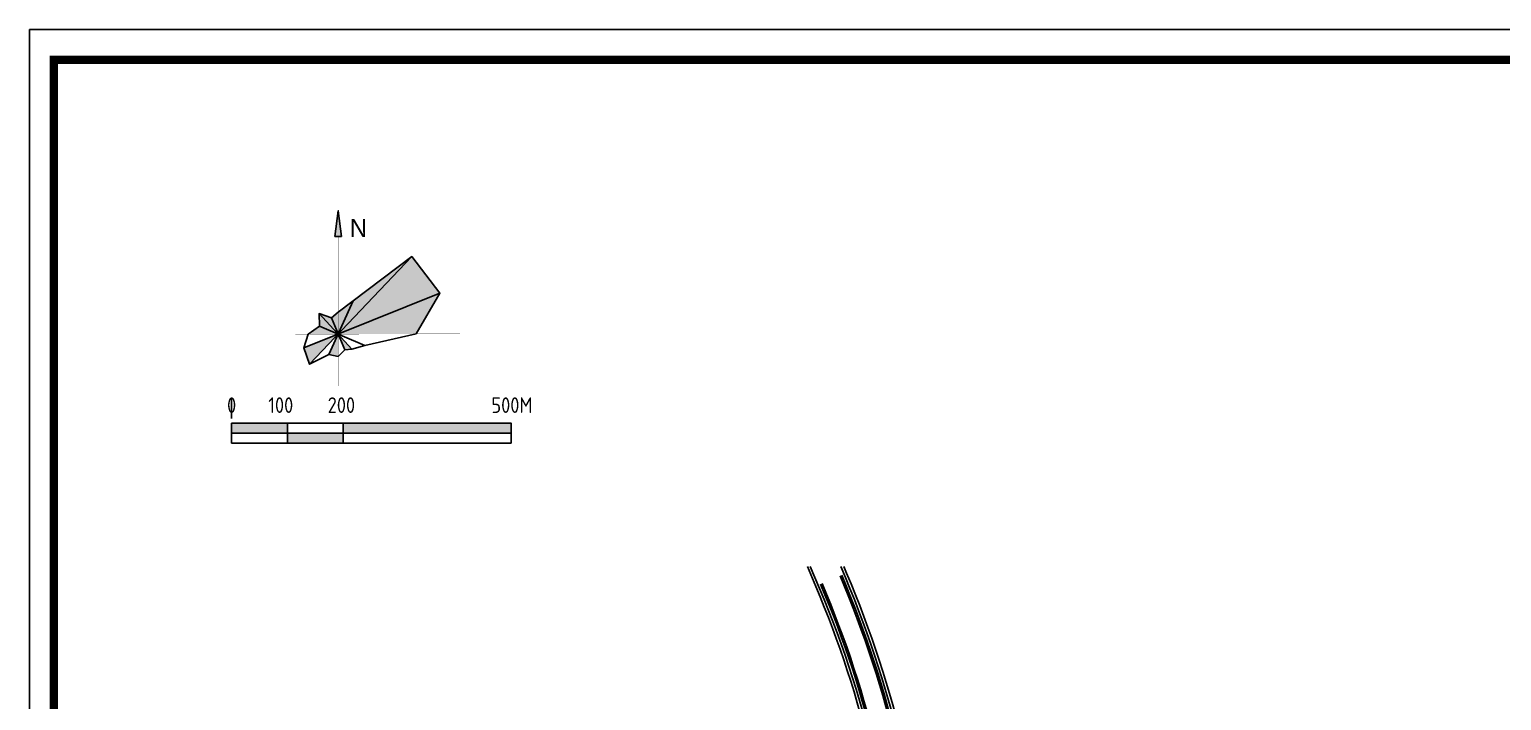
# Model space of a CAD drawing. Extents: x 2442 to 11417, y 1140 to 9206.
# Drawn here: x 2442 to 5074, y 8005 to 9206 of the extents above; entities that cross this region are included whole.
import ezdxf

# ---------------------------------------------------------------- set-up
doc = ezdxf.new("R2010")
doc.units = 0
doc.header["$LTSCALE"] = 1000
doc.header["$MEASUREMENT"] = 0
for name, color, linetype in [('DL-ZX', 1, 'Continuous'), ('RD-侧石线', 5, 'Continuous'), ('RD-红线', 1, 'Continuous'), ('RD-绿线', 3, 'Continuous'), ('TK', 7, 'Continuous')]:
    doc.layers.add(name, color=color, linetype=linetype)
doc.layers.add('比例尺', color=7, linetype='Continuous', plot=False)
doc.styles.get("Standard").update_dxf_attribs({"font": 'gbenor.shx', "bigfont": 'gbcbig.shx'})

msp = doc.modelspace()

# ---------------------------------------------------------------- hatches: boundary and pattern name
at = {"layer": 'TK'}
for points in [[(2993.7, 8881.4), (2987.8, 8835.7), (2993.7, 8835.7), (2999.6, 8835.7)], [(2959.7, 8697.6), (2960, 8674.9), (2993.6, 8660.8), (3132.9, 8661.2), (3175.8, 8733.8), (3125.3, 8799.5), (2993.7, 8699.8), (2981.6, 8689.9)], [(2959.7, 8697.6), (2960, 8674.9), (2993.6, 8660.8), (3132.9, 8661.2), (3175.8, 8733.8), (3125.3, 8799.5), (2993.7, 8699.8), (2981.6, 8689.9)], [(3175.8, 8733.8), (3125.3, 8799.5), (2993.8, 8660.8), (2993.8, 8660.8)], [(3020.7, 8720.2), (2993.7, 8699.8), (2993.7, 8660.7)], [(3020.7, 8720.2), (2993.7, 8699.8), (2993.7, 8660.7)]]:
    msp.add_hatch(color=7, dxfattribs=at).paths.add_polyline_path(points)
h = msp.add_hatch(color=7, dxfattribs=at)
h.paths.add_polyline_path([(3005.4, 8632.5), (3018.3, 8634.1), (2993.7, 8660.7)])
h.paths.add_polyline_path([(2977.1, 8624.1), (2993.7, 8620.9), (2993.7, 8660.7)])
h.paths.add_polyline_path([(2932.1, 8636), (2942.7, 8607), (2993.7, 8660.7)])
h.paths.add_polyline_path([(2993.6, 8660.8), (2960, 8674.9), (2940.3, 8660.6)])
h.paths.add_polyline_path([(2981.6, 8689.9), (2959.7, 8697.6), (2993.7, 8660.8), (2993.7, 8660.8)])
at = {"layer": '比例尺'}
h = msp.add_hatch(color=7, dxfattribs=at)
h.paths.add_polyline_path([(2902.8, 8483.8), (2902.8, 8501.8), (2802.8, 8501.8), (2802.8, 8483.8)])
h.paths.add_polyline_path([(3002.8, 8465.9), (3002.8, 8483.8), (2902.8, 8483.8), (2902.8, 8465.9)])
h.paths.add_polyline_path([(3002.8, 8501.8), (3002.8, 8483.8), (3102.8, 8483.8), (3202.8, 8483.8), (3302.8, 8483.8), (3302.8, 8501.8), (3202.8, 8501.8), (3102.8, 8501.8)])
h = msp.add_hatch(color=7, dxfattribs=at)
h.paths.add_polyline_path([(2902.8, 8483.8), (2902.8, 8501.8), (2802.8, 8501.8), (2802.8, 8483.8)])
h.paths.add_polyline_path([(3002.8, 8465.9), (3002.8, 8483.8), (2902.8, 8483.8), (2902.8, 8465.9)])
h.paths.add_polyline_path([(3002.8, 8501.8), (3002.8, 8483.8), (3102.8, 8483.8), (3202.8, 8483.8), (3302.8, 8483.8), (3302.8, 8501.8), (3202.8, 8501.8), (3102.8, 8501.8)])

# ---------------------------------------------------------------- linework, layer by layer
at = {"layer": 'DL-ZX', "color": 0}
msp.add_lwpolyline([(2441.5, 9205.8), (10646.6, 9205.8), (10646.6, 2187.2), (2441.5, 2187.2)], close=True, dxfattribs=at)
at = {"layer": 'DL-ZX', "color": 7, "const_width": 15}
msp.add_lwpolyline([(10616.1, 9151.6), (2485.3, 9151.6), (2485.3, 2226.2), (10616.1, 2226.2)], close=True, dxfattribs=at)
at = {"layer": 'RD-侧石线'}
for radius, start, end in [(1858.3, 3.1644, 24.1597), (1908.3, 3.1232, 23.4881)]:
    msp.add_arc((2142.3, 7484.4), radius, start, end, dxfattribs=at)
at = {"layer": 'RD-红线'}
for points in [[(3787.2, 6592.5), (3477.3, 6956.7, -0.480084), (3500.1, 7075.5), (3561.8, 7108.1), (3878.4, 7270.7), (3967.5, 7309.4), (3979.2, 7314.4), (3993, 7335.3), (3993, 7357), (3992.9, 7458.7), (3992.8, 7586.9, 0.086918), (3847.8, 8209.7), (3832.8, 8245)], [(3898, 8245), (3903, 8233.2, -0.087135), (4052.8, 7588.5), (4052.9, 7483.6), (4052.9, 7387.4), (4082.6, 7369.7), (4171.3, 7403.8), (4208.7, 7418.8), (4253.2, 7436.3), (4327.2, 7462.6), (4403.8, 7489.4), (4478.7, 7514.8), (4519.4, 7528), (4568.6, 7543.6), (4593, 7550.9), (4689.8, 7581.2), (4786.3, 7607.7), (4828.9, 7618.6), (4927.9, 7639.5, -0.020111), (5229.1, 7701.5)]]:
    msp.add_lwpolyline(points, format="xyb", dxfattribs=at)
at = {"layer": 'RD-绿线'}
for radius, start in [(1865.8, 3.1581), (1900.8, 3.1293), (1903.8, 3.1269), (1862.8, 3.1606)]:
    msp.add_arc((2142.3, 7484.4), radius, start, 23.0387, dxfattribs=at)
at = {"layer": 'TK', "color": 7}
msp.add_line((3175.8, 8733.8), (2932.1, 8636), dxfattribs=at)
msp.add_lwpolyline([(2993.7, 8835.7), (2987.8, 8835.7), (2993.7, 8881.4), (2999.6, 8835.7)], close=True, dxfattribs=at)
at = {"layer": 'TK', "color": 7, "const_width": 0.32}
for points in [[(2993.7, 8835.7), (2993.7, 8568.3)], [(2993.7, 8835.7), (2993.7, 8568.3)], [(2855.5, 8660.4), (3211.3, 8661.4)], [(2855.5, 8660.4), (3211.3, 8661.4)]]:
    msp.add_lwpolyline(points, dxfattribs=at)
at = {"layer": 'TK', "color": 7}
for points in [[(2981.6, 8689.9), (2993.7, 8699.8), (3125.3, 8799.5), (3175.8, 8733.8), (3132.9, 8661.1), (3041.5, 8640.6), (3018.3, 8634.1), (3005.4, 8632.5), (2993.7, 8620.9), (2977.1, 8624.1), (2942.7, 8607), (2932.1, 8636), (2940.2, 8660.6), (2960, 8674.9), (2959.7, 8697.6), (2981.6, 8689.9)], [(2981.6, 8689.9), (2993.7, 8699.8), (3125.3, 8799.5), (3175.8, 8733.8), (3132.9, 8661.1), (3041.5, 8640.6), (3018.3, 8634.1), (3005.4, 8632.5), (2993.7, 8620.9), (2977.1, 8624.1), (2942.7, 8607), (2932.1, 8636), (2940.2, 8660.6), (2960, 8674.9), (2959.7, 8697.6), (2981.6, 8689.9)], [(2942.7, 8607), (3125.3, 8799.5)], [(2942.7, 8607), (3125.3, 8799.5)], [(2977.1, 8624.1), (3020.7, 8720.2)], [(2977.1, 8624.1), (3020.7, 8720.2)], [(2959.7, 8697.6), (3018.3, 8634.1)], [(2959.7, 8697.6), (3018.3, 8634.1)], [(2981.6, 8689.9), (3005.4, 8632.5)], [(2981.6, 8689.9), (3005.4, 8632.5)], [(2960, 8674.9), (3041.5, 8640.6)], [(2960, 8674.9), (3041.5, 8640.6)]]:
    msp.add_lwpolyline(points, dxfattribs=at)
at = {"layer": '比例尺', "color": 7}
for p, q in [((2802.8, 8501.8), (2902.8, 8501.8)), ((2802.8, 8501.8), (2802.8, 8465.9)), ((2802.8, 8483.8), (2902.8, 8483.8)), ((2902.8, 8501.8), (3002.8, 8501.8)), ((2902.8, 8501.8), (2902.8, 8465.9)), ((2902.8, 8483.8), (3002.8, 8483.8)), ((3002.8, 8501.8), (3102.8, 8501.8)), ((3002.8, 8501.8), (3002.8, 8465.9)), ((3002.8, 8483.8), (3102.8, 8483.8)), ((3102.8, 8501.8), (3202.8, 8501.8)), ((3102.8, 8483.8), (3202.8, 8483.8)), ((3202.8, 8501.8), (3302.8, 8501.8)), ((3202.8, 8483.8), (3302.8, 8483.8)), ((3302.8, 8501.8), (3302.8, 8465.9)), ((2802.8, 8465.9), (2902.8, 8465.9)), ((2902.8, 8465.9), (3002.8, 8465.9)), ((3002.8, 8465.9), (3102.8, 8465.9)), ((3102.8, 8465.9), (3202.8, 8465.9)), ((3202.8, 8465.9), (3302.8, 8465.9))]:
    msp.add_line(p, q, dxfattribs=at)
at = {"layer": '比例尺', "color": 7, "flags": 128}
for points in [[(2802.8, 8545.7), (2802.8, 8509.7)], [(2802.8, 8465.9), (2902.8, 8465.9), (3002.8, 8465.9), (3102.8, 8465.9), (3202.8, 8465.9), (3302.8, 8465.9), (3302.8, 8501.8), (3202.8, 8501.8), (3102.8, 8501.8), (3002.8, 8501.8), (2902.8, 8501.8), (2802.8, 8501.8)], [(2802.8, 8483.8), (2902.8, 8483.8), (3002.8, 8483.8), (3102.8, 8483.8), (3202.8, 8483.8), (3302.8, 8483.8)], [(2902.8, 8501.8), (2902.8, 8465.9)], [(3002.8, 8501.8), (3002.8, 8465.9)]]:
    msp.add_lwpolyline(points, dxfattribs=at)

# ---------------------------------------------------------------- texts
at = {"layer": 'TK', "color": 7, "insert": (3014.5, 8866.6), "char_height": 32, "width": 190.462, "attachment_point": 1}
msp.add_mtext('\\fￋￎￌﾣﾤ|b0|i0|c134|p2;N', dxfattribs=at)
msp.add_mtext('\\fￋￎￌﾣﾤ|b0|i0|c134|p2;N', dxfattribs=at)
at = {"layer": '比例尺', "color": 7}
for s, p in [('0', (2795, 8519.8)), ('0', (2795, 8519.8)), ('100', (2868.7, 8519.8)), ('100', (2868.7, 8519.8)), ('200', (2975, 8519.8)), ('200', (2975, 8519.8)), ('500M', (3267.8, 8519.8)), ('500M', (3267.8, 8519.8))]:
    msp.add_text(s, height=28, dxfattribs=at).set_placement(p)

doc.saveas('drawing.dxf')
